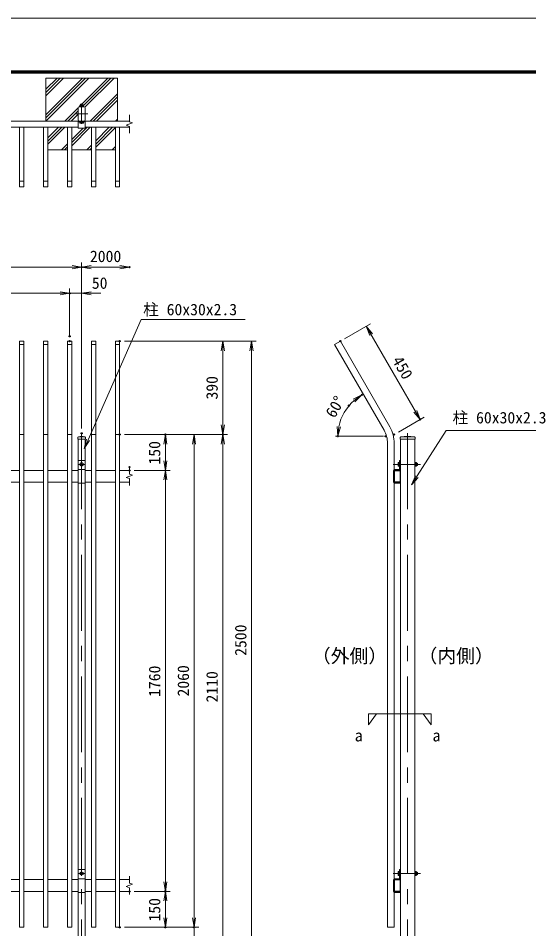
# Model space of a CAD drawing. Units: millimetres, scale not verified. Extents: x -4200 to 4200, y -2970 to 2970.
# Drawn here: x -1522 to 613, y -836 to 2970 of the extents above; entities that cross this region are included whole.
import ezdxf
from ezdxf.enums import TextEntityAlignment as Align

# ---------------------------------------------------------------- set-up
doc = ezdxf.new("R2010")
doc.units = ezdxf.units.MM
doc.header["$LTSCALE"] = 10
doc.header["$PDMODE"] = 32
doc.header["$PDSIZE"] = 5
doc.linetypes.add('USER1', pattern=[50.8, 31.75, -6.35, 6.35, -6.35])
for name, color, linetype, lineweight in [('0-0_D-STR1', 1, 'Continuous', 18), ('0-1_D-BMK', 2, 'USER1', 13), ('0-5_D-STR3', 3, 'Continuous', 13), ('0-6_D-STR-DIM', 7, 'Continuous', 13), ('0-7_0', 7, 'Continuous', 18), ('0-9_D-TTL-TXT', 7, 'Continuous', 18), ('0-A_D-STR-TXT', 7, 'Continuous', 13), ('0-B_D-TTL', 7, 'Continuous', 18)]:
    doc.layers.add(name, color=color, linetype=linetype, lineweight=lineweight)
doc.layers.add('0-8_Defpoints', color=253, linetype='Continuous')
doc.styles.add('ＭＳ ゴシック', font='')
doc.styles.get('ＭＳ ゴシック').set_extended_font_data('MS Gothic')

# ---------------------------------------------------------------- blocks, each defined once
blk = doc.blocks.new('_Open')
at = {"layer": '0-7_0'}
blk.add_line((-10, 1.667), (0, 0), dxfattribs=at)
blk.add_lwpolyline([(-10, -1.667), (0, 0), (-10, 0)], dxfattribs=at)

msp = doc.modelspace()

# ---------------------------------------------------------------- linework, layer by layer
at = {"layer": '0-0_D-STR1'}
for p, q in [((-1271.57, 2595.5), (-1271.57, 2544.7)), ((-1246.17, 2600.1), (-1266.97, 2600.1)), ((-1241.57, 2544.7), (-1241.57, 2595.5)), ((-3456.57, 2540.1), (-1056.57, 2540.1)), ((-3241.57, 2514.1), (-1271.57, 2514.1)), ((-1515.57, 2264.85), (-1515.57, 2514.1)), ((-1497.57, 2264.85), (-1497.57, 2514.1)), ((-1415.57, 2264.85), (-1415.57, 2514.1)), ((-1397.57, 2264.85), (-1397.57, 2514.1)), ((-1315.57, 2264.85), (-1315.57, 2514.1)), ((-1297.57, 2264.85), (-1297.57, 2514.1)), ((-1241.57, 2536.9), (-1271.57, 2536.9)), ((-1266.97, 2540.1), (-1246.17, 2540.1)), ((-1241.57, 2510.9), (-1241.57, 2540.1)), ((-1241.57, 2514.1), (-1056.57, 2514.1)), ((-1215.57, 2264.85), (-1215.57, 2514.1)), ((-1197.57, 2264.85), (-1197.57, 2514.1)), ((-1115.57, 2264.85), (-1115.57, 2514.1)), ((-1097.57, 2264.85), (-1097.57, 2514.1)), ((-1497.57, 2289.1), (-1515.57, 2289.1)), ((-1397.57, 2289.1), (-1415.57, 2289.1)), ((-1297.57, 2289.1), (-1315.57, 2289.1)), ((-1197.57, 2289.1), (-1215.57, 2289.1)), ((-1097.57, 2289.1), (-1115.57, 2289.1)), ((-1497.57, 2264.85), (-1515.57, 2264.85)), ((-1397.57, 2264.85), (-1415.57, 2264.85)), ((-1297.57, 2264.85), (-1315.57, 2264.85)), ((-1197.57, 2264.85), (-1215.57, 2264.85)), ((-1097.57, 2264.85), (-1115.57, 2264.85)), ((-1515.57, 1620.1), (-1497.57, 1620.1)), ((-1497.57, 1605.81), (-1515.57, 1605.81)), ((-1497.57, 1620.1), (-1497.57, -829.9)), ((-1415.57, 1620.1), (-1397.57, 1620.1)), ((-1397.57, 1605.81), (-1415.57, 1605.81)), ((-1397.57, 1620.1), (-1397.57, -829.9)), ((-1315.57, 1620.1), (-1297.57, 1620.1)), ((-1297.57, 1605.81), (-1315.57, 1605.81)), ((-1297.57, 1620.1), (-1297.57, -829.9)), ((-1215.57, 1620.1), (-1197.57, 1620.1)), ((-1197.57, 1605.81), (-1215.57, 1605.81)), ((-1197.57, 1620.1), (-1197.57, -829.9)), ((-1115.57, 1620.1), (-1097.57, 1620.1)), ((-1097.57, 1605.81), (-1115.57, 1605.81)), ((-1097.57, 1620.1), (-1097.57, -829.9)), ((-199.18, 1605.81), (-174.93, 1619.81)), ((7.33, 1248.12), (-199.18, 1605.81)), ((31.58, 1262.12), (-174.93, 1619.81)), ((-1515.57, 1230.1), (-1497.57, 1230.1)), ((-1415.57, 1230.1), (-1397.57, 1230.1)), ((-1315.57, 1230.1), (-1297.57, 1230.1)), ((-1256.57, 1223.1), (-1269.82, 1220.1)), ((-1269.82, 1220.1), (-1243.32, 1220.1)), ((-1256.57, 1223.1), (-1243.32, 1220.1)), ((-1215.57, 1230.1), (-1197.57, 1230.1)), ((-1115.57, 1230.1), (-1097.57, 1230.1)), ((106.07, 1223.1), (77.82, 1220.1)), ((77.82, 1220.1), (134.32, 1220.1)), ((106.07, 1223.1), (134.32, 1220.1)), ((-1272.82, 1217.1), (-1272.82, 1210.1)), ((-1272.82, 1210.1), (-1240.32, 1210.1)), ((-1271.57, 1210.1), (-1271.57, 1119.1)), ((-1241.57, 1119.1), (-1241.57, 1210.1)), ((-1240.32, 1217.1), (-1240.32, 1210.1)), ((22.07, 1193.12), (22.07, -829.9)), ((50.07, 1193.14), (50.07, 1083.02)), ((74.82, 1217.1), (74.82, 1210.1)), ((74.82, 1210.1), (137.32, 1210.1)), ((76.07, 1210.1), (76.07, -1279.9)), ((136.07, -1279.9), (136.07, 1210.1)), ((137.32, 1217.1), (137.32, 1210.1)), ((-1597.57, 1080.1), (-1515.57, 1080.1)), ((-1497.57, 1080.1), (-1415.57, 1080.1)), ((-1397.57, 1080.1), (-1315.57, 1080.1)), ((-1297.57, 1080.1), (-1271.57, 1080.1)), ((-1241.57, 1080.1), (-1215.57, 1080.1)), ((-1197.57, 1080.1), (-1115.57, 1080.1)), ((-1097.57, 1080.1), (-1056.57, 1080.1)), ((50.07, 1078), (50.07, 1032.19)), ((51.67, 1078), (51.67, 1032.2)), ((73.62, 1080.1), (52.17, 1080.1)), ((73.62, 1078.5), (52.17, 1078.5)), ((74.47, 1032.2), (74.47, 1077.65)), ((76.07, 1032.2), (76.07, 1077.65)), ((-1597.57, 1030.1), (-1515.57, 1030.1)), ((-1497.57, 1030.1), (-1415.57, 1030.1)), ((-1397.57, 1030.1), (-1315.57, 1030.1)), ((-1297.57, 1030.1), (-1271.57, 1030.1)), ((-1241.57, 1030.1), (-1215.57, 1030.1)), ((-1197.57, 1030.1), (-1115.57, 1030.1)), ((-1097.57, 1030.1), (-1056.57, 1030.1)), ((52.17, 1031.7), (73.97, 1031.7)), ((52.17, 1030.1), (73.97, 1030.1)), ((-1271.57, -590.9), (-1271.57, 1025.9)), ((-1241.57, -590.9), (-1241.57, 1025.9)), ((50.07, 1026.17), (50.07, -626.98)), ((-1597.57, -629.9), (-1515.57, -629.9)), ((-1497.57, -629.9), (-1415.57, -629.9)), ((-1397.57, -629.9), (-1315.57, -629.9)), ((-1297.57, -629.9), (-1271.57, -629.9)), ((-1241.57, -629.9), (-1215.57, -629.9)), ((-1197.57, -629.9), (-1115.57, -629.9)), ((-1097.57, -629.9), (-1056.57, -629.9)), ((50.07, -632), (50.07, -679.3)), ((51.67, -632), (51.67, -677.8)), ((73.62, -629.9), (52.17, -629.9)), ((73.62, -631.5), (52.17, -631.5)), ((74.47, -677.8), (74.47, -632.35)), ((76.07, -677.8), (76.07, -632.35)), ((-1597.57, -679.9), (-1515.57, -679.9)), ((-1497.57, -679.9), (-1415.57, -679.9)), ((-1397.57, -679.9), (-1315.57, -679.9)), ((-1297.57, -679.9), (-1271.57, -679.9)), ((-1271.57, -684.1), (-1271.57, -1279.9)), ((-1241.57, -679.9), (-1215.57, -679.9)), ((-1241.57, -1279.9), (-1241.57, -684.1)), ((-1197.57, -679.9), (-1115.57, -679.9)), ((-1097.57, -679.9), (-1056.57, -679.9)), ((50.07, -683.83), (50.07, -829.9)), ((52.17, -678.3), (73.97, -678.3)), ((52.17, -679.9), (73.97, -679.9)), ((22.07, -829.9), (50.07, -829.9))]:
    msp.add_line(p, q, dxfattribs=at)
for points in [[(-1241.57, 2510.9), (-1271.57, 2510.9), (-1271.57, 2540.1)], [(-1515.57, 1620.1), (-1515.57, -829.9), (-1497.57, -829.9)], [(-1415.57, 1620.1), (-1415.57, -829.9), (-1397.57, -829.9)], [(-1315.57, 1620.1), (-1315.57, -829.9), (-1297.57, -829.9)], [(-1215.57, 1620.1), (-1215.57, -829.9), (-1197.57, -829.9)], [(-1115.57, 1620.1), (-1115.57, -829.9), (-1097.57, -829.9)]]:
    msp.add_lwpolyline(points, dxfattribs=at)
for centre, radius, start, end in [((-1266.97, 2595.5), 4.6, 90, 180), ((-1246.17, 2595.5), 4.6, 0, 90), ((-1266.97, 2544.7), 4.6, 180, 270), ((-1246.17, 2544.7), 4.6, 270, 0), ((-87.93, 1193.12), 138, 359.99999, 30), ((-1269.82, 1217.1), 3, 90, 180), ((-1243.32, 1217.1), 3, 0, 90), ((-87.93, 1193.12), 110, 359.99999, 30), ((77.82, 1217.1), 3, 90, 180), ((134.32, 1217.1), 3, 0, 90), ((52.17, 1078), 2.1, 90, 180.00049), ((52.17, 1078), 0.5, 90, 179.99992), ((73.62, 1077.65), 2.45, 0, 90.00001), ((73.62, 1077.65), 0.85, 0, 90.00002), ((52.17, 1032.2), 2.1, 180.00029, 270), ((52.17, 1032.2), 0.5, 179.99992, 270), ((73.97, 1032.2), 0.5, 270, 0.00043), ((73.97, 1032.2), 2.1, 270, 0.0003), ((52.17, -632), 2.1, 90, 180.00049), ((52.17, -632), 0.5, 90, 179.99992), ((73.62, -632.35), 2.45, 0, 90.00001), ((73.62, -632.35), 0.85, 0, 90.00002), ((52.17, -677.8), 2.1, 180.00029, 270), ((52.17, -677.8), 0.5, 179.99992, 270), ((73.97, -677.8), 0.5, 270, 0.00043), ((73.97, -677.8), 2.1, 270, 0.0003)]:
    msp.add_arc(centre, radius, start, end, dxfattribs=at)
at = {"layer": '0-1_D-BMK'}
for p, q in [((-1256.57, 2611.6), (-1256.57, 2528.6)), ((-1283.07, 2570.1), (-1230.07, 2570.1)), ((-1256.57, 1235.1), (-1256.57, -1294.9)), ((106.07, 1235.1), (106.07, -1294.9)), ((-1244.07, 1105.1), (-1269.07, 1105.1)), ((-1256.57, 1115.1), (-1256.57, 1095.1)), ((45.48, 1105.1), (159.51, 1105.1)), ((-1244.07, -604.9), (-1269.07, -604.9)), ((-1256.57, -594.9), (-1256.57, -614.9)), ((45.48, -604.9), (159.51, -604.9))]:
    msp.add_line(p, q, dxfattribs=at)
at = {"layer": '0-5_D-STR3'}
for p, q in [((-1264.61, 2601.1), (-1264.61, 2605.6)), ((-1262.75, 2606.6), (-1250.4, 2606.6)), ((-1262.75, 2606.6), (-1250.4, 2606.6)), ((-1262.75, 2600.1), (-1250.4, 2600.1)), ((-1262.75, 2600.1), (-1250.4, 2600.1)), ((-1260.56, 2605.6), (-1260.56, 2601.1)), ((-1252.46, 2605.6), (-1252.46, 2601.1)), ((-1248.41, 2601.1), (-1248.41, 2605.6)), ((-1264.67, 2536.9), (-1248.47, 2536.9)), ((-1264.67, 2532.4), (-1264.67, 2536.9)), ((-1262.81, 2531.4), (-1250.46, 2531.4)), ((-1260.62, 2532.4), (-1260.62, 2536.9)), ((-1252.52, 2532.4), (-1252.52, 2536.9)), ((-1248.47, 2532.4), (-1248.47, 2536.9)), ((-1271.57, 1119.1), (-1271.57, 1025.9)), ((-1269.57, 1121.1), (-1243.57, 1121.1)), ((-1241.57, 1119.1), (-1241.57, 1025.9)), ((66.87, 1111.33), (66.87, 1098.98)), ((67.87, 1113.2), (72.37, 1113.2)), ((67.87, 1109.15), (72.37, 1109.15)), ((72.37, 1121.1), (72.37, 1084.9)), ((75.57, 1121.1), (72.37, 1121.1)), ((72.37, 1113.2), (72.37, 1097)), ((75.57, 1121.1), (75.57, 1084.9)), ((76.07, 1109.1), (75.57, 1109.1)), ((136.07, 1111.33), (136.07, 1098.98)), ((136.07, 1111.33), (136.07, 1098.98)), ((137.07, 1113.2), (141.57, 1113.2)), ((141.57, 1109.15), (137.07, 1109.15)), ((142.57, 1111.33), (142.57, 1098.98)), ((142.57, 1111.33), (142.57, 1098.98)), ((-1271.57, 1083.3), (-1241.57, 1083.3)), ((46.87, 1078.5), (46.87, 1030.7)), ((50.07, 1078.5), (50.07, 1030.7)), ((70.77, 1083.3), (51.67, 1083.3)), ((71.27, 1080.1), (52.17, 1080.1)), ((67.87, 1101.05), (72.37, 1101.05)), ((67.87, 1097), (72.37, 1097)), ((76.07, 1101.1), (75.57, 1101.1)), ((141.57, 1101.05), (137.07, 1101.05)), ((137.07, 1097), (141.57, 1097)), ((75.07, 1029.1), (51.67, 1029.1)), ((75.07, 1029.1), (75.07, 1025.9)), ((-1271.57, 1025.9), (-1241.57, 1025.9)), ((75.07, 1025.9), (51.67, 1025.9)), ((-1271.57, -590.9), (-1271.57, -684.1)), ((-1269.57, -588.9), (-1243.57, -588.9)), ((-1241.57, -590.9), (-1241.57, -684.1)), ((66.87, -598.67), (66.87, -611.02)), ((67.87, -596.8), (72.37, -596.8)), ((67.87, -600.85), (72.37, -600.85)), ((67.87, -608.95), (72.37, -608.95)), ((72.37, -588.9), (72.37, -625.1)), ((75.57, -588.9), (72.37, -588.9)), ((72.37, -596.8), (72.37, -613)), ((75.57, -588.9), (75.57, -625.1)), ((76.07, -600.9), (75.57, -600.9)), ((76.07, -608.9), (75.57, -608.9)), ((136.07, -598.67), (136.07, -611.02)), ((136.07, -598.67), (136.07, -611.02)), ((137.07, -596.8), (141.57, -596.8)), ((141.57, -600.85), (137.07, -600.85)), ((141.57, -608.95), (137.07, -608.95)), ((142.57, -598.67), (142.57, -611.02)), ((142.57, -598.67), (142.57, -611.02)), ((-1271.57, -626.7), (-1241.57, -626.7)), ((46.87, -631.5), (46.87, -679.3)), ((50.07, -631.5), (50.07, -679.3)), ((70.77, -626.7), (51.67, -626.7)), ((71.27, -629.9), (52.17, -629.9)), ((67.87, -613), (72.37, -613)), ((137.07, -613), (141.57, -613)), ((-1271.57, -684.1), (-1241.57, -684.1)), ((75.07, -680.9), (51.67, -680.9)), ((75.07, -684.1), (51.67, -684.1)), ((75.07, -680.9), (75.07, -684.1))]:
    msp.add_line(p, q, dxfattribs=at)
for points in [[(-1250.07, 1108.85), (-1256.57, 1112.6), (-1263.07, 1108.85), (-1263.07, 1101.34), (-1256.57, 1097.59), (-1250.07, 1101.34)], [(-1250.07, -601.15), (-1256.57, -597.4), (-1263.07, -601.15), (-1263.07, -608.66), (-1256.57, -612.41), (-1250.07, -608.66)]]:
    msp.add_lwpolyline(points, close=True, dxfattribs=at)
for centre in [(-1256.57, 1105.1), (-1256.57, -604.9)]:
    msp.add_circle(centre, 6.25, dxfattribs=at)
for centre, radius, start, end in [((-1262.59, 2604.06), 2.54, 37.21089, 142.78911), ((-1262.59, 2602.63), 2.54, 217.21089, 322.78911), ((-1263.46, 2606.97), 0.5, 279.83916, 352.83194), ((-1256.51, 2606.1), 6.5, 7.16806, 172.83194), ((-1256.51, 2597.89), 8.7, 62.26063, 117.73937), ((-1256.51, 2608.8), 8.7, 242.26063, 297.73937), ((-1250.44, 2604.05), 2.55, 37.42505, 142.57495), ((-1250.44, 2602.64), 2.55, 217.42505, 322.57495), ((-1249.57, 2606.97), 0.5, 187.16806, 253.42019), ((-1262.65, 2533.93), 2.54, 217.21089, 322.78911), ((-1256.57, 2540.1), 8.7, 242.26063, 297.73937), ((-1250.5, 2533.94), 2.55, 217.42505, 322.57495), ((-1269.57, 1119.1), 2, 90, 180), ((-1243.57, 1119.1), 2, 0, 90), ((69.41, 1111.17), 2.54, 127.21089, 232.78911), ((75.57, 1105.1), 8.7, 152.26063, 207.73937), ((138.61, 1111.17), 2.54, 127.21089, 232.78911), ((144.77, 1105.1), 8.7, 152.26063, 207.73937), ((140.03, 1111.17), 2.54, 307.21089, 52.78911), ((133.87, 1105.1), 8.7, 332.26063, 27.73937), ((142.94, 1112.04), 0.5, 189.83916, 262.83194), ((142.07, 1105.1), 6.5, 277.16806, 82.83194), ((51.67, 1078.5), 4.8, 90, 180), ((51.67, 1078.5), 1.6, 90, 180), ((69.42, 1099.02), 2.55, 127.42505, 232.57495), ((70.77, 1084.9), 1.6, 270, 0), ((70.77, 1084.9), 4.8, 270, 0), ((138.62, 1099.02), 2.55, 127.42505, 232.57495), ((140.02, 1099.02), 2.55, 307.42505, 52.57495), ((142.94, 1098.15), 0.5, 97.16806, 163.42019), ((51.67, 1030.7), 4.8, 180, 270), ((51.67, 1030.7), 1.6, 180, 270), ((-1269.57, -590.9), 2, 90, 180), ((-1243.57, -590.9), 2, 0, 90), ((69.41, -598.83), 2.54, 127.21089, 232.78911), ((75.57, -604.9), 8.7, 152.26063, 207.73937), ((69.42, -610.98), 2.55, 127.42505, 232.57495), ((138.61, -598.83), 2.54, 127.21089, 232.78911), ((144.77, -604.9), 8.7, 152.26063, 207.73937), ((138.62, -610.98), 2.55, 127.42505, 232.57495), ((140.03, -598.83), 2.54, 307.21089, 52.78911), ((133.87, -604.9), 8.7, 332.26063, 27.73937), ((140.02, -610.98), 2.55, 307.42505, 52.57495), ((142.94, -597.96), 0.5, 189.83916, 262.83194), ((142.07, -604.9), 6.5, 277.16806, 82.83194), ((51.67, -631.5), 4.8, 90, 180), ((51.67, -631.5), 1.6, 90, 180), ((70.77, -625.1), 1.6, 270, 0), ((70.77, -625.1), 4.8, 270, 0), ((142.94, -611.85), 0.5, 97.16806, 163.42019), ((51.67, -679.3), 4.8, 180, 270), ((51.67, -679.3), 1.6, 180, 270)]:
    msp.add_arc(centre, radius, start, end, dxfattribs=at)
at = {"layer": '0-6_D-STR-DIM'}
for p, q in [((-1056.57, 2565.85), (-1056.57, 2537.04)), ((-1069.79, 2522.62), (-1043.36, 2532.23)), ((-1056.57, 2517.81), (-1069.79, 2522.62)), ((-1043.36, 2532.23), (-1056.57, 2537.04)), ((-1056.57, 2517.81), (-1056.57, 2489)), ((-1256.57, 1255.1), (-1256.57, 1949.62)), ((-1256.57, 1255.1), (-1256.57, 1949.62)), ((-3256.57, 1929.62), (-1256.57, 1929.62)), ((-1256.57, 1929.62), (-1056.57, 1929.62)), ((-1306.57, 1640.1), (-1306.57, 1840.09)), ((-1306.57, 1660.1), (-1306.57, 1840.09)), ((-1256.57, 1255.1), (-1256.57, 1840.09)), ((-3206.57, 1820.09), (-1306.57, 1820.09)), ((-1346.57, 1820.09), (-1386.57, 1820.09)), ((-1256.57, 1820.09), (-1306.57, 1820.09)), ((-1216.57, 1820.09), (-1176.57, 1820.09)), ((-157.61, 1629.81), (-49.47, 1692.24)), ((-66.79, 1682.24), (158.21, 1292.53)), ((-1077.57, 1620.1), (-646.57, 1620.1)), ((-1077.57, 1620.1), (-526.57, 1620.1)), ((-666.57, 1620.1), (-666.57, 1230.1)), ((-546.57, 1620.1), (-546.57, -879.9)), ((67.39, 1240.1), (175.53, 1302.53)), ((-1077.57, 1230.1), (-886.57, 1230.1)), ((-1077.57, 1230.1), (-766.57, 1230.1)), ((-1077.57, 1230.1), (-646.57, 1230.1)), ((-1077.57, 1230.1), (-646.57, 1230.1)), ((-906.57, 1080.1), (-906.57, 1230.1)), ((-786.57, 1230.1), (-786.57, -829.9)), ((-666.57, 1230.1), (-666.57, -879.9)), ((4.57, 1222.59), (-195.43, 1222.59)), ((-1056.57, 1093.52), (-1056.57, 1064.71)), ((-1036.57, 1080.1), (-886.57, 1080.1)), ((-1036.57, 1080.1), (-886.57, 1080.1)), ((-906.57, 1080.1), (-906.57, -679.9)), ((-1069.79, 1050.29), (-1043.36, 1059.9)), ((-1056.57, 1045.48), (-1069.79, 1050.29)), ((-1043.36, 1059.9), (-1056.57, 1064.71)), ((-1056.57, 1045.48), (-1056.57, 1016.67)), ((-1056.57, -616.48), (-1056.57, -645.29)), ((-1043.36, -650.1), (-1056.57, -645.29)), ((-1069.79, -659.71), (-1043.36, -650.1)), ((-1056.57, -664.52), (-1069.79, -659.71)), ((-1056.57, -664.52), (-1056.57, -693.33)), ((-1036.57, -679.9), (-886.57, -679.9)), ((-1036.57, -679.9), (-886.57, -679.9)), ((-906.57, -679.9), (-906.57, -829.9)), ((-786.57, -789.9), (-786.57, -749.9)), ((-1077.57, -829.9), (-886.57, -829.9)), ((-1077.57, -829.9), (-766.57, -829.9)), ((-1077.57, -829.9), (-766.57, -829.9)), ((-786.57, -829.9), (-786.57, -879.9))]:
    msp.add_line(p, q, dxfattribs=at)
for points in [[(204.13, 61.97), (-58.08, 61.97), (-58.08, 16.64), (-24.45, 61.97)], [(204.13, 61.97), (204.13, 16.64), (170.5, 61.97)]]:
    msp.add_lwpolyline(points, dxfattribs=at)
msp.add_arc((14.57, 1222.59), 200, 131.47834, 168.52166, dxfattribs=at)
at = {"layer": '0-7_0'}
for p, q in [((-1406.57, 2540.1), (-1406.57, 2720.1)), ((-1106.57, 2720.1), (-1406.57, 2720.1)), ((-1406.57, 2646.28), (-1332.76, 2720.1)), ((-1406.57, 2540.22), (-1226.69, 2720.1)), ((-1406.57, 2659.54), (-1346.02, 2720.1)), ((-1406.57, 2553.47), (-1239.95, 2720.1)), ((-1406.57, 2672.8), (-1359.28, 2720.1)), ((-1406.57, 2566.73), (-1253.21, 2720.1)), ((-1254.86, 2612.38), (-1147.14, 2720.1)), ((-1248.41, 2605.57), (-1133.89, 2720.1)), ((-1242.48, 2598.24), (-1120.63, 2720.1)), ((-1106.57, 2540.1), (-1106.57, 2720.1)), ((-1221.08, 2540.1), (-1106.57, 2654.6)), ((-1207.82, 2540.1), (-1106.57, 2641.34)), ((-1194.56, 2540.1), (-1106.57, 2628.08)), ((-1327.14, 2540.1), (-1271.57, 2595.67)), ((-1267.15, 2600.09), (-1264.61, 2602.63)), ((-1313.89, 2540.1), (-1271.57, 2582.41)), ((-1300.63, 2540.1), (-1271.57, 2569.15)), ((-1397.57, 2443.15), (-1326.63, 2514.1)), ((-1397.57, 2456.41), (-1339.89, 2514.1)), ((-1397.57, 2469.67), (-1353.14, 2514.1)), ((-1297.57, 2437.08), (-1220.56, 2514.1)), ((-1297.57, 2450.34), (-1233.82, 2514.1)), ((-1197.57, 2444.28), (-1127.75, 2514.1)), ((-1197.57, 2457.53), (-1141.01, 2514.1)), ((-1197.57, 2431.02), (-1115.57, 2513.02)), ((-1115.01, 2540.1), (-1106.57, 2548.53)), ((-1297.57, 2463.6), (-1250.28, 2510.9)), ((-1341.08, 2420.1), (-1315.57, 2445.6)), ((-1235.01, 2420.1), (-1215.57, 2439.53)), ((-1315.57, 2420.1), (-1397.57, 2420.1)), ((-1327.82, 2420.1), (-1315.57, 2432.34)), ((-1215.57, 2420.1), (-1297.57, 2420.1)), ((-1221.75, 2420.1), (-1215.57, 2426.28)), ((-1115.57, 2420.1), (-1197.57, 2420.1)), ((-1128.95, 2420.1), (-1115.57, 2433.47)), ((-1115.69, 2420.1), (-1115.57, 2420.21))]:
    msp.add_line(p, q, dxfattribs=at)
at = {"layer": '0-8_Defpoints'}
for p in [(-1256.57, 1929.62), (-1056.57, 1929.62), (-1306.57, 1820.09), (-1306.57, 1640.1), (-1306.57, 1620.1), (-1097.57, 1620.1), (-174.93, 1619.81), (-85.43, 1395.8), (-138.64, 1351.15), (158.21, 1292.53), (-1256.57, 1235.1), (-1097.57, 1230.1), (-906.57, 1230.1), (-666.57, 1230.1), (-185.43, 1222.59), (14.57, 1222.59), (50.07, 1230.1), (-1056.57, 1093.52), (-1056.57, 1080.1), (-1056.57, -679.9), (-906.57, -679.9), (-1097.57, -829.9), (-906.57, -829.9), (-786.57, -829.9)]:
    msp.add_point(p, dxfattribs=at)
at = {"layer": '0-A_D-STR-TXT'}
for points in [[(-572.55, 1710.7), (-1007.23, 1710.7), (-1244.87, 1173.4)], [(701.81, 1247.33), (267.12, 1247.33), (123.95, 1021.92)]]:
    msp.add_lwpolyline(points, dxfattribs=at)
at = {"layer": '0-B_D-TTL'}
for points in [[(-4199.96, -2969.91), (4200.04, -2969.91), (4200.04, 2970.09), (-4199.96, 2970.09)], [(-3929.96, 2750.09), (3930.04, 2750.09), (3930.04, -2749.91), (-3929.96, -2749.91)], [(-3927.46, 2747.59), (3927.54, 2747.59), (3927.54, -2747.41), (-3927.46, -2747.41)], [(-3924.96, 2745.09), (3925.04, 2745.09), (3925.04, -2744.91), (-3924.96, -2744.91)], [(-3922.46, 2742.59), (3922.54, 2742.59), (3922.54, -2742.41), (-3922.46, -2742.41)], [(-3919.96, 2740.09), (3920.04, 2740.09), (3920.04, -2739.91), (-3919.96, -2739.91)]]:
    msp.add_lwpolyline(points, close=True, dxfattribs=at)

# ---------------------------------------------------------------- block references
at = {"layer": '0-6_D-STR-DIM', "xscale": 4, "yscale": 4}
for p in [(-1256.57, 1929.62), (-1056.57, 1929.62), (-1306.57, 1820.09), (-1306.57, 1820.09)]:
    msp.add_blockref('_Open', p, dxfattribs=at)
for p, rotation in [((-1256.57, 1929.62), 180), ((-1256.57, 1820.09), 180), ((-66.79, 1682.24), 120), ((-666.57, 1620.1), 90), ((-546.57, 1620.1), 90), ((-85.43, 1395.8), 35.73917), ((158.21, 1292.53), 300), ((-666.57, 1230.1), 270), ((-185.43, 1222.59), 264.26083), ((-906.57, 1230.1), 90), ((-786.57, 1230.1), 90), ((-666.57, 1230.1), 90), ((-906.57, 1080.1), 270), ((-906.57, 1080.1), 90), ((-906.57, -679.9), 270), ((-906.57, -679.9), 90), ((-906.57, -829.9), 270), ((-786.57, -829.9), 270), ((-786.57, -829.9), 270)]:
    msp.add_blockref('_Open', p, dxfattribs=dict(at, rotation=rotation))
at = {"layer": '0-A_D-STR-TXT', "xscale": 4, "yscale": 4}
for p, rotation in [((-1245.68, 1171.57), 246.14106), ((122.88, 1020.23), 237.57863)]:
    msp.add_blockref('_Open', p, dxfattribs=dict(at, rotation=rotation))

# ---------------------------------------------------------------- texts
at = {"layer": '0-6_D-STR-DIM', "style": 'ＭＳ ゴシック'}
for s, p in [('2000', (-1221.84, 1936.36)), ('50', (-1213.95, 1824.57))]:
    msp.add_text(s, height=48.09, dxfattribs=at).set_placement(p, align=Align.BOTTOM_LEFT)
for s, rotation, p in [('450', 300, (27.3, 1532.76)), ('390', 90, (-673.32, 1376.21)), ('60°', 60, (-186.51, 1287.81)), ('150', 90, (-913.32, 1104.43)), ('2500', 90, (-553.32, 304.83)), ('1760', 90, (-913.32, 133.18)), ('2060', 90, (-793.32, 134.83)), ('2110', 90, (-673.32, 109.83)), ('150', 90, (-913.32, -805.57))]:
    msp.add_text(s, height=48.09, rotation=rotation, dxfattribs=at).set_placement(p, align=Align.BOTTOM_LEFT)
at = {"layer": '0-9_D-TTL-TXT', "style": 'ＭＳ ゴシック'}
for s, p in [('（外側）', (-294.09, 258.62)), ('（内側）', (151.43, 258.62))]:
    msp.add_text(s, height=57.7, dxfattribs=at).set_placement(p, align=Align.BOTTOM_LEFT)
at = {"layer": '0-A_D-STR-TXT', "style": 'ＭＳ ゴシック'}
for s, height, p in [('柱 60x30x2.3', 48.09, (-999.43, 1713.94)), ('柱 60x30x2.3', 48.09, (293.87, 1261.99)), ('a', 49.49, (-114.99, -67.77)), ('a', 49.49, (209.98, -67.77))]:
    msp.add_text(s, height=height, dxfattribs=at).set_placement(p, align=Align.BOTTOM_LEFT)

doc.saveas('drawing.dxf')
